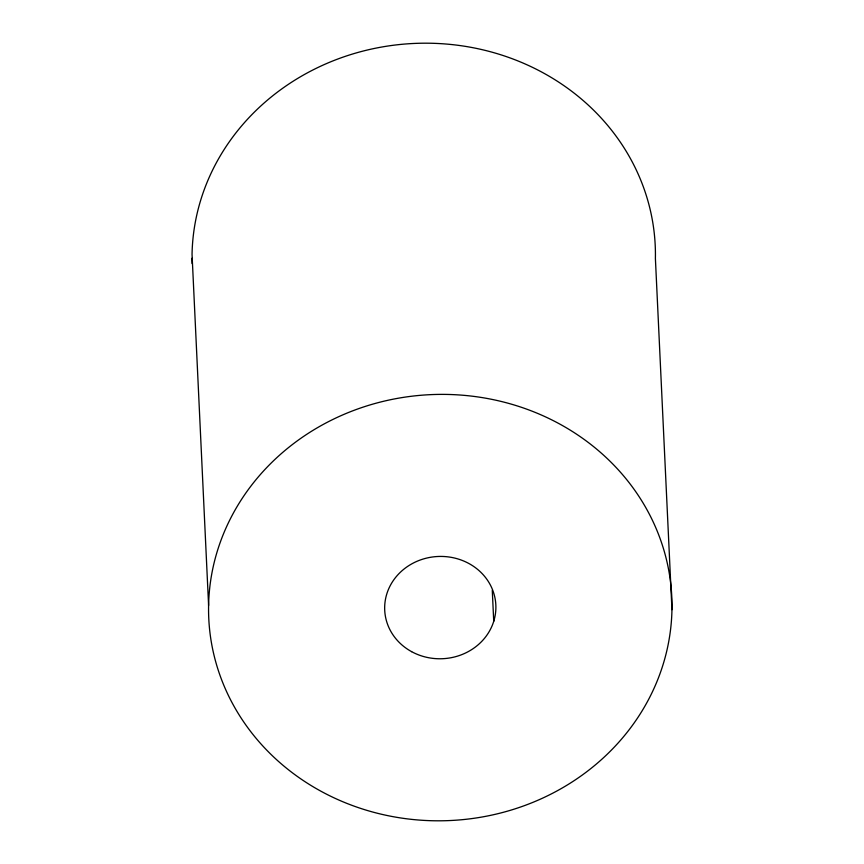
<?xml version="1.0" encoding="UTF-8"?>
<svg xmlns="http://www.w3.org/2000/svg" width="864" height="864" viewBox="0 0 864 864"><rect width="100%" height="100%" fill="white"/><g stroke="black" fill="none" stroke-linecap="round" stroke-linejoin="round"><path stroke-width="1.3" d="M671.954 609.692A231.757 213.17 -2.7 0 0 327.996 421.902A231.757 213.17 -2.7 0 0 320.879 791.186A231.757 213.17 -2.7 0 0 671.954 609.692L655.398 258.509A231.757 213.17 -2.7 0 0 427.831 43.2A231.757 213.17 -2.7 0 0 192.046 254.308L208.602 605.491M492.275 590.35L493.733 621.324M192.078 263.542A231.757 213.17 -2.7 0 1 192.002 258.25M411.62 651.661A55.62 51.16 -2.7 0 0 495.882 608.094A55.62 51.16 -2.7 0 0 413.338 563.026A55.62 51.16 -2.7 0 0 411.62 651.661"/></g></svg>
